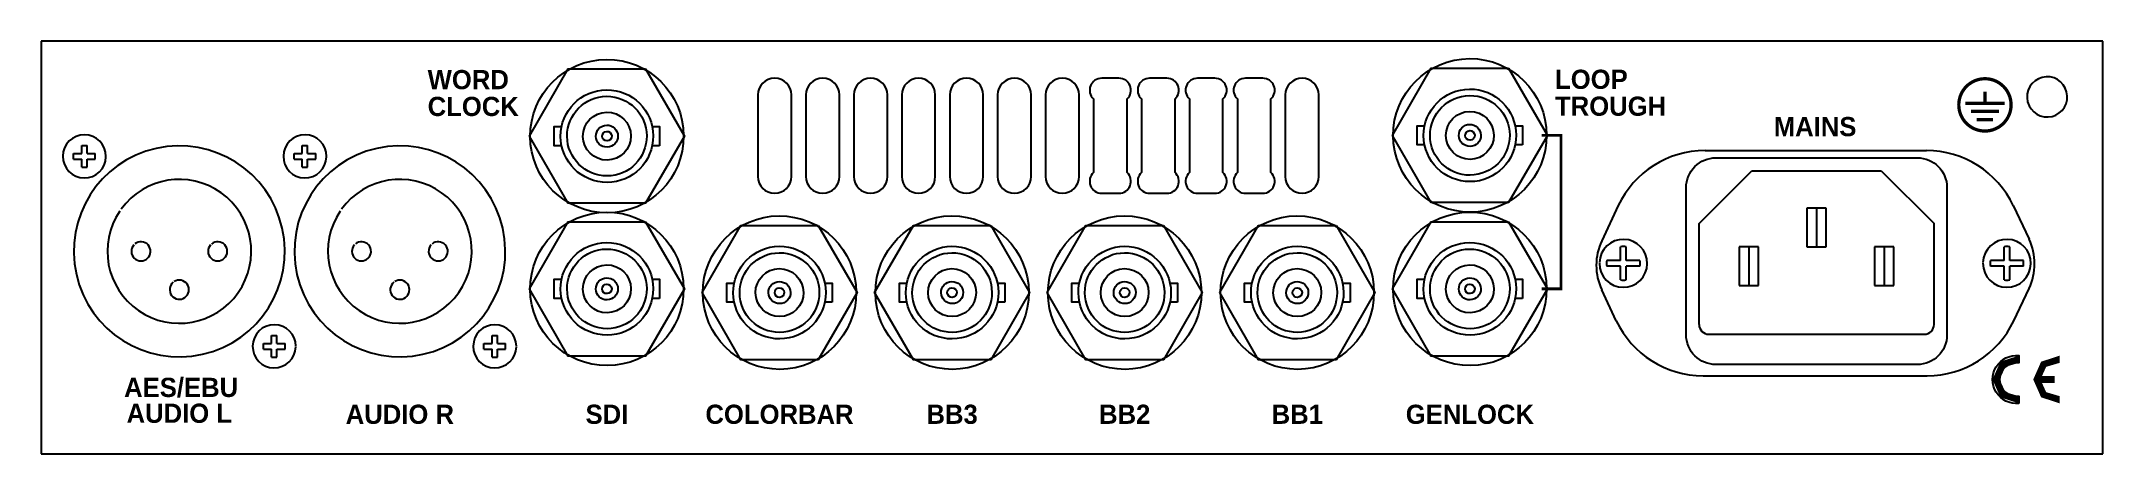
# Model space of a CAD drawing. Extents: x 15 to 230, y 77 to 120.
import ezdxf
from ezdxf.enums import TextEntityAlignment as Align

# ---------------------------------------------------------------- set-up
doc = ezdxf.new("R2010")
doc.units = 0
doc.header["$MEASUREMENT"] = 0
doc.layers.add('KOMPONENT', color=10, linetype='CONTINUOUS')
doc.styles.add('UVB', font='ARIAB___.TTF')

# ---------------------------------------------------------------- blocks, each defined once
blk = doc.blocks.new('27')
at = {"layer": 'KOMPONENT'}
for points in [[(-4.041498423193857, 7.000020576688852), (-8.082950307521244, 2.05766888541e-05), (-4.041498423193868, -6.999979423311144), (4.041405345460887, -6.999979423311144), (8.082857229788274, 2.05766888541e-05)], [(8.082857229788274, 2.05766888541e-05), (4.0414053454609, 7.000020576688852), (-4.041498423193857, 7.000020576688852)]]:
    blk.add_lwpolyline(points, dxfattribs=at)
at = {"layer": 'KOMPONENT', "linetype": 'Continuous'}
for points in [[(-4.720282232134394, 1.000020576688853), (-5.500046538866483, 1.000020576688853), (-5.500046538866483, -0.9999794233111456)], [(4.720189154401422, -0.9999794233111456), (5.499953461133515, -0.9999794233111456), (5.499953461133515, 1.000020576688853), (4.720189154401422, 1.000020576688853)], [(-5.500046538866483, -0.9999794233111456), (-4.720282232134394, -0.9999794233111456)]]:
    blk.add_lwpolyline(points, dxfattribs=at)
at = {"layer": 'KOMPONENT'}
for radius, start, end in [(8.000000000000284, 89.72481521527244, 89.72471325835426), (4.824999999999588, 359.7169179773453, 359.7156843048784), (4.149999999998271, 359.6890220159223, 359.6887549786992), (2.499999999996417, 359.5098514351738, 359.509776864206), (1.149999999996224, 358.8122060503473, 358.8077303519992), (0.4999999999820375, 357.7961023608761, 357.7960088557257)]:
    blk.add_arc((-4.6538866485e-05, 2.05766888541e-05), radius, start, end, dxfattribs=at)
blk = doc.blocks.new('*U2')
at = {"layer": 'KOMPONENT', "color": 7, "linetype": 'Continuous'}
for points in [[(223.260544191622, 86.12040056829773), (222.4375951747468, 84.26635094652384), (223.7919512510079, 85.58922660205616)], [(225.1875951747468, 86.75381953929038), (223.260544191622, 86.12040056829773), (225.1875951747468, 85.99840175409271)], [(223.260544191622, 86.12040056829773), (223.7919512510079, 85.58922660205616), (225.1875951747468, 85.99840175409271)], [(223.7919512510079, 85.58922660205616), (222.4375951747468, 84.26635094652384), (223.1875951747468, 84.26635094652384)], [(222.4375951747468, 84.26635094652384), (223.260544191622, 82.41230132474993), (223.1875951747468, 84.26635094652384)], [(223.1875951747468, 84.26635094652384), (223.260544191622, 82.41230132474993), (223.7919512510079, 82.94347529099153)], [(223.7919512510079, 82.94347529099153), (223.260544191622, 82.41230132474993), (225.1875951747468, 82.53430013895499)], [(225.1875951747468, 82.53430013895499), (223.260544191622, 82.41230132474993), (225.1875951747468, 81.7788823537573)]]:
    blk.add_solid(points, dxfattribs=at)
blk = doc.blocks.new('*U3')
at = {"layer": 'KOMPONENT', "color": 7, "linetype": 'Continuous'}
for points in [[(219.010544191622, 86.12040056829773), (218.1875951747468, 84.26635094652384), (219.5419512510079, 85.58922660205616)], [(220.9375951747468, 86.75381953929038), (219.010544191622, 86.12040056829773), (220.9375951747468, 85.99840175409275)], [(219.010544191622, 86.12040056829773), (219.5419512510079, 85.58922660205616), (220.9375951747468, 85.99840175409275)], [(219.5419512510079, 85.58922660205616), (218.1875951747468, 84.26635094652384), (218.9375951747468, 84.26635094652387)], [(218.1875951747468, 84.26635094652384), (219.010544191622, 82.41230132474993), (219.5419512510079, 82.94347529099153)], [(218.9375951747468, 84.26635094652387), (218.1875951747468, 84.26635094652384), (219.5419512510079, 82.94347529099153)], [(219.5419512510079, 82.94347529099153), (219.010544191622, 82.41230132474993), (220.9375951747468, 82.53430013895499)], [(220.9375951747468, 82.53430013895499), (219.010544191622, 82.41230132474993), (220.9375951747468, 81.7788823537573)]]:
    blk.add_solid(points, dxfattribs=at)

msp = doc.modelspace()

# ---------------------------------------------------------------- linework, layer by layer
at = {"layer": 'KOMPONENT'}
for p, q in [((229.6915300583183, 119.5254123287669), (14.69153005831856, 119.5254123287669)), ((14.69153005831844, 119.5254123287669), (14.69153005831842, 76.52671232876706)), ((229.6915300583183, 76.52671232876709), (229.6915300583183, 119.5254123287669)), ((188.2114740187524, 108.123974862163), (211.3094113780599, 108.123974862163)), ((187.593983111665, 100.5239748621629), (193.093983111665, 106.0239748621629)), ((193.093983111665, 106.0239748621629), (206.593983111665, 106.0239748621629)), ((206.593983111665, 106.0239748621629), (212.093983111665, 100.5239748621629)), ((179.1664950311861, 102.3887556436904), (177.4423416135148, 98.7320773211548)), ((198.83575265899, 102.1409603152008), (198.83575265899, 98.10803850450121)), ((200.8522135643398, 102.1409603152008), (198.83575265899, 102.1409603152008)), ((200.8522135643398, 98.10803850450121), (200.8522135643398, 102.1409603152008)), ((220.3543903656261, 102.3887556436904), (222.005355474331, 98.88729906657369)), ((187.593983111665, 89.99311066463218), (187.593983111665, 100.5239748621629)), ((191.7781394902658, 98.10803850450121), (191.7781394902658, 94.07511669380163)), ((193.7946003956157, 98.10803850450121), (191.7781394902658, 98.10803850450121)), ((193.7946003956157, 94.07511669380163), (193.7946003956157, 98.10803850450121)), ((198.83575265899, 98.10803850450121), (200.8522135643398, 98.10803850450121)), ((205.8933658277144, 98.10803850450121), (205.8933658277144, 94.07511669380163)), ((207.909826733064, 98.10803850450121), (205.8933658277144, 98.10803850450121)), ((207.909826733064, 94.07511669380163), (207.909826733064, 98.10803850450121)), ((178.9586665908229, 90.3984359182017), (177.4423416135148, 93.6143403833218)), ((191.7781394902658, 94.07511669380163), (193.7946003956157, 94.07511669380163)), ((205.8933658277144, 94.07511669380163), (207.909826733064, 94.07511669380163)), ((220.4158421880565, 90.39843591820178), (222.005355474331, 93.76956212874069)), ((188.6022135643399, 88.9848802119573), (211.08575265899, 88.9848802119572)), ((188.003645578389, 84.66321669972925), (211.3708632004904, 84.66321669972923)), ((14.69153005831842, 76.52671232876706), (229.6915300583183, 76.52671232876706))]:
    msp.add_line(p, q, dxfattribs=at)
for points in [[(92.93725346113347, 113.9241205766889, 0.9999999999999998), (89.43725346113347, 113.9241205766889), (89.43725346113347, 105.4241205766888, 0.9999999999999998), (92.93725346113347, 105.4241205766888)], [(97.93725346113348, 113.9241205766889, 0.9999999999999998), (94.43725346113347, 113.9241205766889), (94.43725346113347, 105.4241205766888, 0.9999999999999998), (97.93725346113348, 105.4241205766888)], [(102.9372534611334, 113.9241205766889, 0.9999999999999998), (99.43725346113347, 113.9241205766889), (99.43725346113347, 105.4241205766888, 0.9999999999999998), (102.9372534611334, 105.4241205766888)], [(107.9372534611334, 113.9241205766889, 0.9999999999999998), (104.4372534611334, 113.9241205766889), (104.4372534611334, 105.4241205766888, 0.9999999999999998), (107.9372534611334, 105.4241205766888)], [(112.9372534611334, 113.9241205766889, 0.9999999999999998), (109.4372534611334, 113.9241205766889), (109.4372534611334, 105.4241205766888, 0.9999999999999998), (112.9372534611334, 105.4241205766888)], [(117.9372534611334, 113.9241205766889, 0.9999999999999998), (114.4372534611334, 113.9241205766889), (114.4372534611334, 105.4241205766888, 0.9999999999999998), (117.9372534611334, 105.4241205766888)], [(122.9372534611334, 113.9241205766889, 0.9999999999999998), (119.4372534611334, 113.9241205766889), (119.4372534611334, 105.4241205766888, 0.9999999999999998), (122.9372534611334, 105.4241205766888)], [(147.9372534611334, 113.9241205766889, 0.9999999999999998), (144.4372534611334, 113.9241205766889), (144.4372534611334, 105.4241205766888, 0.9999999999999998), (147.9372534611334, 105.4241205766888)]]:
    msp.add_lwpolyline(points, format="xyb", close=True, dxfattribs=at)
for points in [[(127.9372534611334, 113.5076054376976, 0.681874744007745), (127.0872534611334, 115.6741205766887), (125.2872534611334, 115.6741205766887, 0.6818747440077431), (124.4372534611334, 113.5076054376976, 0.6818747440077431)], [(132.9372534611332, 113.5076054376976, 0.6818747440077395), (132.0872534611334, 115.6741205766887), (130.2872534611334, 115.6741205766887, 0.6818747440077495), (129.4372534611332, 113.5076054376976, 0.6818747440077495)], [(137.9372534611332, 113.5076054376976, 0.6818747440077395), (137.0872534611332, 115.6741205766887), (135.2872534611334, 115.6741205766887, 0.6818747440077495), (134.4372534611332, 113.5076054376976, 0.6818747440077495)], [(142.9372534611333, 113.5076054376976, 0.6818747440077395), (142.0872534611334, 115.6741205766887), (140.2872534611334, 115.6741205766887, 0.6818747440077495), (139.4372534611334, 113.5076054376976, 0.6818747440077495)], [(124.4372534611334, 105.84063571568, 0.6818747440077431), (125.2872534611334, 103.6741205766888), (127.0872534611334, 103.6741205766888, 0.6818747440077431), (127.9372534611334, 105.84063571568, 0.6818747440077431)], [(129.4372534611332, 105.84063571568, 0.6818747440077495), (130.2872534611334, 103.6741205766888), (132.0872534611334, 103.6741205766888, 0.681874744007737), (132.9372534611332, 105.84063571568)], [(134.4372534611332, 105.84063571568, 0.6818747440077211), (135.2872534611334, 103.6741205766888), (137.0872534611332, 103.6741205766888, 0.681874744007737), (137.9372534611332, 105.84063571568, 0.681874744007737)], [(139.4372534611334, 105.84063571568, 0.6818747440077495), (140.2872534611334, 103.6741205766888), (142.0872534611334, 103.6741205766888, 0.681874744007737), (142.9372534611333, 105.84063571568, 0.681874744007737)], [(186.243983111665, 88.9220775497705), (186.243983111665, 104.2739748621629, -0.414213562373096), (189.343983111665, 107.373974862163), (210.343983111665, 107.3739748621629, -0.414213562373094), (213.4439831116651, 104.2739748621629), (213.4439831116651, 88.9220775497706)], [(213.4439831116651, 88.9220775497706, -0.4142135623730951), (210.343983111665, 85.82207754977057), (189.343983111665, 85.82207754977051, -0.414213562373095), (186.243983111665, 88.9220775497705)]]:
    msp.add_lwpolyline(points, format="xyb", dxfattribs=at)
at = {"layer": 'KOMPONENT', "color": 7, "const_width": 0.340859882388008}
msp.add_lwpolyline([(220.1294106129748, 112.893007506514, 738.7061684084102), (220.1293706359177, 112.8782418842174, 738.7061684084102)], format="xyb", dxfattribs=at)
at = {"layer": 'KOMPONENT', "color": 7}
for points, const_width in [([(217.4025315538707, 113.0609273150774), (217.4025315538707, 114.2593026842634)], 0.340859882388008), ([(215.3573722595428, 113.0609273150774), (219.4476908481989, 113.0609273150774)], 0.340859882388008), ([(215.9460715524232, 112.2087776091074), (218.8589915553186, 112.2087776091074)], 0.340859882388008), ([(171.1872534611333, 109.7141205766888), (173.1872534611334, 109.7141205766888), (173.1872534611334, 93.71412057668884), (171.1872534611333, 93.71412057668884)], 0.3), ([(216.5443681007162, 111.3566279031374), (218.2606950070256, 111.3566279031374)], 0.340859882388008), ([(222.8125951747468, 84.26635094652384), (224.6875951747468, 84.26635094652384)], 0.7500000000000002)]:
    msp.add_lwpolyline(points, dxfattribs=dict(at, const_width=const_width))
at = {"layer": 'KOMPONENT'}
for points in [[(124.4372534611334, 113.5076054376976), (124.4372534611334, 105.84063571568)], [(127.9372534611334, 105.84063571568), (127.9372534611334, 113.5076054376976)], [(129.4372534611332, 113.5076054376976), (129.4372534611332, 105.84063571568)], [(132.9372534611332, 105.84063571568), (132.9372534611332, 113.5076054376976)], [(134.4372534611332, 113.5076054376976), (134.4372534611332, 105.84063571568)], [(137.9372534611332, 105.84063571568), (137.9372534611332, 113.5076054376976)], [(139.4372534611334, 113.5076054376976), (139.4372534611334, 105.84063571568)], [(142.9372534611333, 105.84063571568), (142.9372534611333, 113.5076054376976)], [(18.06653005831837, 107.8079623287669), (18.91028005831837, 107.8079623287669)], [(18.06653005831837, 107.2454623287669), (18.06653005831837, 107.8079623287669)], [(18.91028005831837, 107.8079623287669), (18.91028005831837, 108.651712328767)], [(18.91028005831837, 108.651712328767), (19.47278005831837, 108.651712328767)], [(19.47278005831837, 107.8079623287669), (19.47278005831837, 108.651712328767)], [(19.47278005831837, 107.8079623287669), (20.31653005831838, 107.8079623287669)], [(20.31653005831838, 107.2454623287669), (20.31653005831838, 107.8079623287669)], [(41.06653005831839, 107.8079623287669), (41.91028005831839, 107.8079623287669)], [(41.06653005831839, 107.2454623287669), (41.06653005831839, 107.8079623287669)], [(41.91028005831839, 107.8079623287669), (41.91028005831839, 108.651712328767)], [(41.91028005831839, 108.651712328767), (42.47278005831839, 108.651712328767)], [(42.47278005831839, 107.8079623287669), (42.47278005831839, 108.651712328767)], [(42.47278005831839, 107.8079623287669), (43.31653005831838, 107.8079623287669)], [(43.31653005831838, 107.2454623287669), (43.31653005831838, 107.8079623287669)], [(18.06653005831837, 107.2454623287669), (18.91028005831837, 107.2454623287669)], [(18.91028005831844, 106.4017123287669), (18.91028005831837, 107.2454623287669)], [(18.91028005831844, 106.4017123287669), (19.47278005831837, 106.4017123287669)], [(19.47278005831837, 107.2454623287669), (20.31653005831838, 107.2454623287669)], [(19.47278005831837, 106.4017123287669), (19.47278005831837, 107.2454623287669)], [(41.06653005831839, 107.2454623287669), (41.91028005831839, 107.2454623287669)], [(41.91028005831846, 106.4017123287669), (41.91028005831839, 107.2454623287669)], [(41.91028005831846, 106.4017123287669), (42.47278005831839, 106.4017123287669)], [(42.47278005831839, 107.2454623287669), (43.31653005831838, 107.2454623287669)], [(42.47278005831839, 106.4017123287669), (42.47278005831839, 107.2454623287669)], [(199.843983111665, 102.1409603152008), (199.843983111665, 98.10803850450121)], [(212.093983111665, 89.99311066463218), (212.093983111665, 100.5239748621629)], [(179.3915300583183, 96.67671232876707), (179.3915300583184, 98.10080629372436)], [(179.9915300583184, 96.67671232876707), (179.9915300583184, 98.10080629372436)], [(191.7863699429408, 98.10803850450121), (191.7863699429408, 94.07511669380163)], [(191.7863699429408, 98.10803850450121), (191.7863699429408, 94.07511669380163)], [(192.7863699429408, 98.10803850450121), (192.7863699429408, 94.07511669380163)], [(206.9015962803894, 98.10803850450121), (206.9015962803894, 94.07511669380163)], [(219.3915300583183, 96.67671232876707), (219.3915300583184, 98.10080629372436)], [(219.9915300583183, 96.67671232876707), (219.9915300583183, 98.10080629372436)], [(179.3915300583184, 96.67671232876707), (177.9674360933605, 96.67671232876707)], [(179.3915300583184, 96.07671232876707), (177.9674360933605, 96.07671232876707)], [(179.3915300583184, 94.65261836381045), (179.3915300583183, 96.07671232876707)], [(181.4156240232761, 96.67671232876707), (179.9915300583184, 96.67671232876707)], [(181.4156240232761, 96.07671232876707), (179.9915300583184, 96.07671232876707)], [(179.9915300583184, 94.65261836381045), (179.9915300583184, 96.07671232876707)], [(219.3915300583184, 96.67671232876707), (217.9674360933606, 96.67671232876707)], [(219.3915300583184, 96.07671232876707), (217.9674360933606, 96.07671232876707)], [(219.3915300583184, 94.65261836381045), (219.3915300583183, 96.07671232876707)], [(221.4156240232761, 96.67671232876707), (219.9915300583183, 96.67671232876707)], [(221.4156240232761, 96.07671232876707), (219.9915300583183, 96.07671232876707)], [(219.9915300583183, 94.65261836381045), (219.9915300583183, 96.07671232876707)], [(38.71028005831837, 88.85171232876715), (39.27278005831837, 88.85171232876715)], [(38.71028005831837, 88.00796232876715), (38.71028005831837, 88.85171232876715)], [(39.27278005831837, 88.00796232876715), (39.27278005831837, 88.85171232876715)], [(61.71028005831839, 88.85171232876706), (62.27278005831839, 88.85171232876706)], [(61.71028005831839, 88.00796232876706), (61.71028005831839, 88.85171232876706)], [(62.27278005831839, 88.00796232876706), (62.27278005831839, 88.85171232876706)], [(37.86653005831837, 87.44546232876715), (37.86653005831837, 88.00796232876715)], [(37.86653005831837, 88.00796232876715), (38.71028005831837, 88.00796232876715)], [(37.86653005831837, 87.44546232876715), (38.71028005831837, 87.44546232876715)], [(38.71028005831843, 86.60171232876715), (38.71028005831837, 87.44546232876715)], [(38.71028005831843, 86.60171232876715), (39.27278005831837, 86.60171232876715)], [(39.27278005831837, 88.00796232876715), (40.11653005831838, 88.00796232876715)], [(39.27278005831837, 87.44546232876715), (40.11653005831838, 87.44546232876715)], [(39.27278005831837, 86.60171232876715), (39.27278005831837, 87.44546232876715)], [(40.11653005831838, 87.44546232876715), (40.11653005831838, 88.00796232876715)], [(60.86653005831839, 87.44546232876706), (60.86653005831839, 88.00796232876706)], [(60.86653005831839, 88.00796232876706), (61.71028005831839, 88.00796232876706)], [(60.86653005831839, 87.44546232876706), (61.71028005831839, 87.44546232876706)], [(61.71028005831843, 86.60171232876706), (61.71028005831839, 87.44546232876706)], [(61.71028005831843, 86.60171232876706), (62.27278005831839, 86.60171232876706)], [(62.27278005831839, 88.00796232876706), (63.11653005831839, 88.00796232876706)], [(62.27278005831839, 87.44546232876706), (63.11653005831839, 87.44546232876706)], [(62.27278005831839, 86.60171232876706), (62.27278005831839, 87.44546232876706)], [(63.11653005831839, 87.44546232876706), (63.11653005831839, 88.00796232876706)]]:
    msp.add_lwpolyline(points, dxfattribs=at)
at = {"layer": 'KOMPONENT', "color": 7}
msp.add_lwpolyline([(220.9375951747468, 81.7788823537573, -1.105541596785134), (220.9375951747468, 86.75381953929038), (220.9375951747468, 85.99840175409275, 1.154700538379251), (220.9375951747468, 82.53430013895499)], format="xyb", close=True, dxfattribs=at)
at = {"layer": 'KOMPONENT'}
for centre, radius, start, end in [((223.8915300583184, 113.7267123287668), 2.1, 272.9642037559215, 272.9624398059804), ((19.19153005831837, 107.5267123287669), 2.25, 0, 358.8769043763083), ((42.19153005831839, 107.5267123287669), 2.25, 0, 358.8769043763083), ((29.09153005831841, 97.62671232876714), 11, 102.6775266570819, 102.6712436110094), ((52.09153005831843, 97.62671232876707), 11, 102.6775266570819, 102.6712436110094), ((188.2114740187524, 98.123974862163), 10, 90.00000000000006, 154.7557431402951), ((211.3094113780599, 98.123974862163), 10, 25.24425685970538, 90.00000000000006), ((29.09153005831841, 97.62671232876714), 7.5, 146.023885139231, 144.000292379124), ((52.09153005831843, 97.62671232876707), 7.5, 146.0238851392309, 144.000292379124), ((25.09153005831841, 97.62671232876714), 1, 137.6811876868065, 129.8452901024402), ((33.09153005831841, 97.62671232876714), 1, 138.0140503566956, 130.1747422263707), ((48.0915300583184, 97.62671232876707), 1, 137.6811876868065, 129.8452901024402), ((56.09153005831843, 97.62671232876707), 1, 138.0140503566956, 130.1747422263707), ((182.8693290060546, 96.17320885223828), 6, 154.7557431402993, 205.2442568597006), ((179.6915300583183, 96.37671232876707), 2.5, 180, 178.1633896819261), ((179.6915300583183, 96.37671232876707), 1.75, 80.12911039386002, 99.87088960613995), ((219.6915300583183, 96.37671232876707), 2.5, 180, 178.1633896819261), ((219.6915300583183, 96.37671232876707), 1.75, 80.12911039386002, 99.87088960613995), ((216.5783680817912, 96.32843059765716), 6, 334.7557431402986, 25.24425685970062), ((29.09153005831841, 93.62671232876714), 1, 128.6202780471715, 122.6323852699057), ((52.09153005831843, 93.62671232876706), 1, 128.6202780471714, 122.6323852699057), ((179.6915300583183, 96.37671232876707), 1.75, 170.1291103938655, 189.8708896061341), ((179.6915300583183, 96.37671232876707), 1.75, 260.12911039386, 279.8708896061399), ((179.6915300583183, 96.37671232876707), 1.75, 350.1291103938658, 9.870889606134226), ((219.6915300583183, 96.37671232876707), 1.75, 170.1291103938655, 189.8708896061341), ((219.6915300583183, 96.37671232876707), 1.75, 260.12911039386, 279.8708896061399), ((219.6915300583183, 96.37671232876707), 1.75, 350.1291103938658, 9.870889606134226), ((188.003645578389, 94.66321669972923), 10, 205.244256859705, 270), ((211.3708632004904, 94.66321669972922), 10, 270, 334.7557431402956), ((38.99153005831836, 87.72671232876715), 2.25, 0, 358.8769043763083), ((61.99153005831839, 87.72671232876706), 2.25, 0, 358.8769043763083), ((188.6022135643399, 89.99311066463218), 1.008230452674897, 180, 270), ((211.08575265899, 89.99311066463218), 1.008230452674897, 270, 0)]:
    msp.add_arc(centre, radius, start, end, dxfattribs=at)

# ---------------------------------------------------------------- block references
at = {"layer": 'KOMPONENT', "xscale": -1}
for p in [(73.68720692226702, 109.6341), (163.6872069222667, 109.7141), (73.68720692226702, 93.7141), (91.68694025581102, 93.32409976296316), (109.686940255811, 93.32409976296316), (127.686940255811, 93.32409976296316), (145.6869402558108, 93.32409976296316), (163.6872069222667, 93.7141)]:
    msp.add_blockref('27', p, dxfattribs=at)
at = {"layer": 'KOMPONENT', "color": 7, "linetype": 'Continuous'}
for name in ['*U3', '*U2']:
    msp.add_blockref(name, (0, 0), dxfattribs=at)

# ---------------------------------------------------------------- texts
at = {"layer": 'KOMPONENT', "color": 7, "style": 'UVB'}
for s, p in [('WORD', (54.99293601429058, 114.5279107691109)), ('LOOP', (172.5701572297881, 114.5627999753874)), ('CLOCK', (54.99293601429058, 111.7303350439452)), ('TROUGH', (172.5701572297881, 111.7594436293))]:
    msp.add_text(s, height=2, dxfattribs=at).set_placement(p)
for s, p in [('MAINS', (199.691530058321, 109.6300379713319)), ('AES/EBU', (29.28137967218402, 82.44377653820455)), ('AUDIO L', (29.09153005831843, 79.7500754281063)), ('AUDIO R', (52.09153005831843, 79.64377667984019)), ('SDI', (73.68725346113345, 79.64377667998578)), ('COLORBAR', (91.68725346113344, 79.64377667998578)), ('BB3', (109.6872536736388, 79.64377667998603)), ('BB2', (127.6872534611334, 79.64377668008076)), ('BB1', (145.6872534611335, 79.64377667986588)), ('GENLOCK', (163.6872534611335, 79.64049009443906))]:
    msp.add_text(s, height=2, dxfattribs=at).set_placement(p, align=Align.CENTER)

doc.saveas('drawing.dxf')
